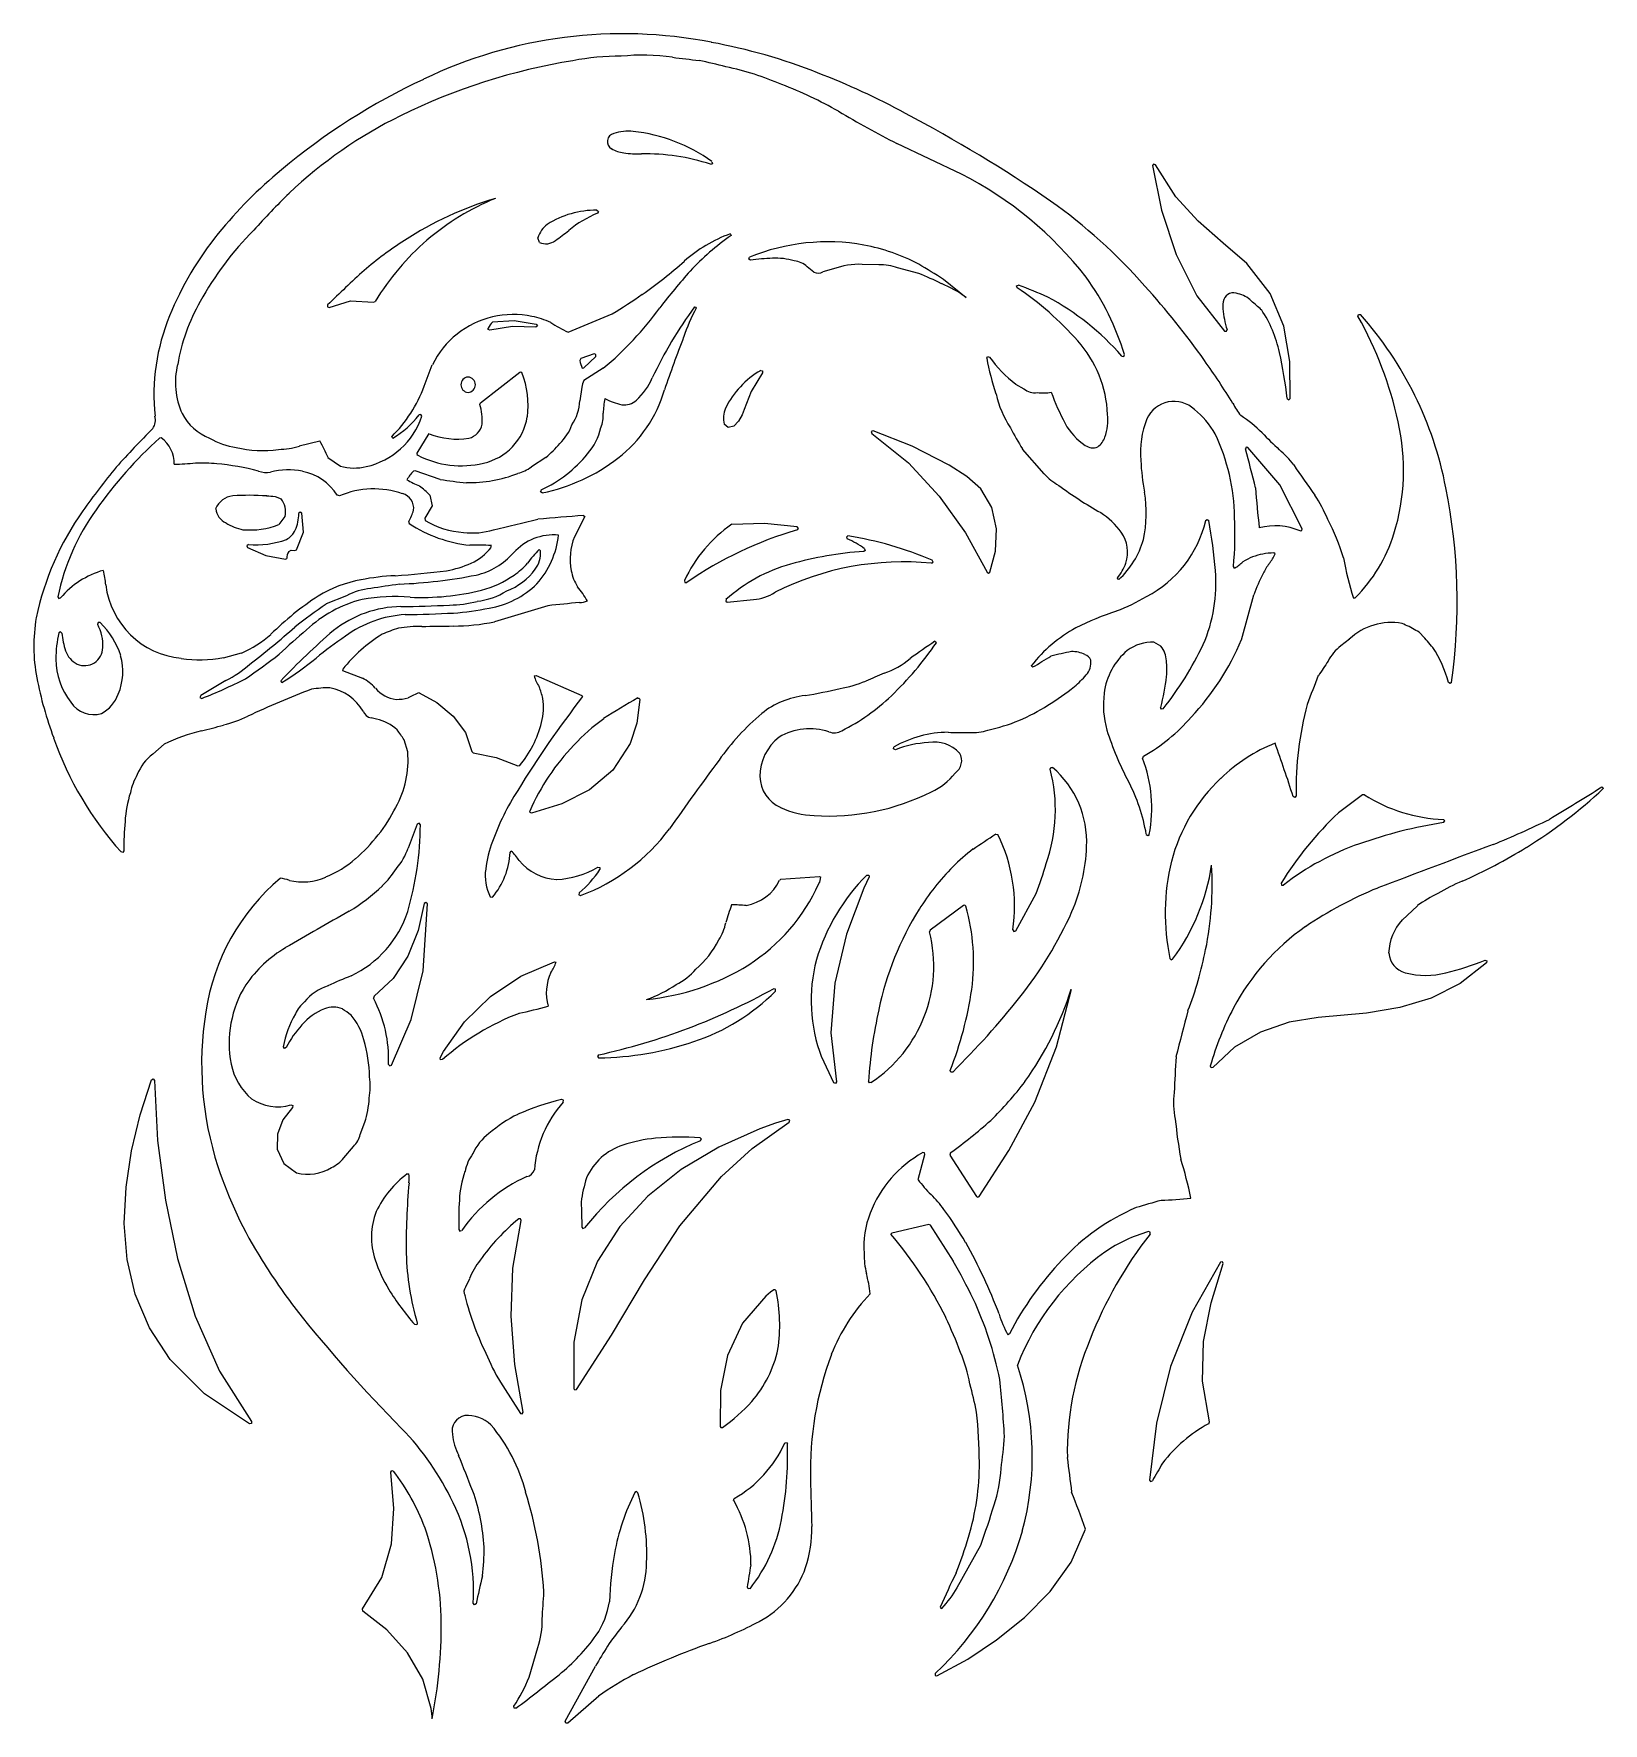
# Model space of a CAD drawing. Header units: inches. Extents: x 105.4 to 119.8, y 12.6 to 28.1.
import ezdxf

# ---------------------------------------------------------------- set-up
doc = ezdxf.new("R2010")
doc.units = ezdxf.units.IN
doc.header["$MEASUREMENT"] = 0
doc.layers.add('Hardwood', color=37, linetype='Continuous')

msp = doc.modelspace()

# ---------------------------------------------------------------- linework, layer by layer
at = {"layer": 'Hardwood', "linetype": 'Continuous'}
for p, q in [((113.869, 26.779), (113.279, 27.06)), ((111.587, 26.876), (111.57, 26.87)), ((111.583, 26.894), (111.587, 26.876)), ((115.631, 26.873), (115.621, 26.858)), ((115.621, 26.858), (115.703, 26.451)), ((115.647, 26.866), (115.631, 26.873)), ((115.836, 26.572), (115.647, 26.866)), ((116.04, 26.349), (115.836, 26.572)), ((110.528, 26.449), (110.542, 26.438)), ((110.542, 26.438), (110.533, 26.422)), ((115.703, 26.451), (115.837, 26.044)), ((116.269, 26.149), (116.04, 26.349)), ((110.004, 26.155), (109.987, 26.198)), ((111.751, 26.233), (111.757, 26.226)), ((111.757, 26.226), (111.759, 26.217)), ((111.921, 26.002), (111.928, 26.019)), ((115.837, 26.044), (116.028, 25.665)), ((116.485, 25.96), (116.269, 26.149)), ((111.936, 25.992), (111.921, 26.002)), ((112.518, 25.883), (112.457, 25.931)), ((112.697, 25.911), (112.6, 25.885)), ((113.113, 25.95), (112.96, 25.953)), ((113.478, 25.871), (113.285, 25.922)), ((116.699, 25.687), (116.485, 25.96)), ((113.706, 25.817), (113.914, 25.649)), ((114.375, 25.757), (114.392, 25.764)), ((114.38, 25.739), (114.375, 25.757)), ((108.06, 25.582), (108.059, 25.564)), ((108.059, 25.564), (108.076, 25.559)), ((108.076, 25.559), (108.271, 25.619)), ((108.271, 25.619), (108.481, 25.607)), ((108.481, 25.607), (108.497, 25.614)), ((111.424, 25.563), (111.433, 25.561)), ((111.433, 25.561), (111.439, 25.553)), ((116.028, 25.665), (116.282, 25.342)), ((116.824, 25.386), (116.699, 25.687)), ((109.572, 25.426), (109.769, 25.438)), ((109.769, 25.438), (109.973, 25.406)), ((109.973, 25.406), (109.983, 25.39)), ((110.265, 25.332), (110.669, 25.5)), ((117.504, 25.477), (117.508, 25.495)), ((117.508, 25.495), (117.526, 25.494)), ((109.533, 25.355), (109.533, 25.37)), ((109.548, 25.349), (109.533, 25.355)), ((109.755, 25.383), (109.548, 25.349)), ((109.968, 25.378), (109.755, 25.383)), ((109.983, 25.39), (109.968, 25.378)), ((116.282, 25.342), (116.299, 25.34)), ((116.299, 25.34), (116.305, 25.356)), ((116.879, 25.063), (116.824, 25.386)), ((110.383, 25.09), (110.372, 25.073)), ((110.503, 25.132), (110.383, 25.09)), ((110.409, 25.005), (110.52, 25.11)), ((110.52, 25.128), (110.503, 25.132)), ((110.52, 25.11), (110.52, 25.128)), ((114.101, 25.093), (114.11, 25.108)), ((114.11, 25.108), (114.126, 25.104)), ((115.34, 25.113), (115.357, 25.11)), ((115.357, 25.11), (115.364, 25.126)), ((108.946, 24.838), (109.02, 25.033)), ((109.461, 24.686), (109.821, 24.967)), ((109.821, 24.967), (109.833, 24.969)), ((109.833, 24.969), (109.842, 24.961)), ((110.395, 25.003), (110.409, 25.005)), ((110.587, 25.001), (110.41, 24.888)), ((112.048, 24.96), (111.944, 24.789)), ((112.03, 24.981), (112.048, 24.979)), ((112.048, 24.979), (112.048, 24.96)), ((116.883, 24.724), (116.879, 25.063)), ((110.391, 24.828), (110.373, 24.704)), ((111.944, 24.789), (111.878, 24.623)), ((114.366, 24.856), (114.442, 24.814)), ((109.456, 24.671), (109.461, 24.686)), ((111.878, 24.623), (111.859, 24.573)), ((116.855, 24.724), (116.869, 24.711)), ((116.869, 24.711), (116.883, 24.724)), ((108.916, 24.578), (108.899, 24.574)), ((108.924, 24.562), (108.916, 24.578)), ((111.731, 24.459), (111.695, 24.488)), ((111.783, 24.471), (111.731, 24.459)), ((111.827, 24.516), (111.783, 24.471)), ((111.859, 24.573), (111.827, 24.516)), ((106.535, 24.363), (106.519, 24.362)), ((107.801, 24.289), (107.99, 24.336)), ((108.651, 24.366), (108.648, 24.375)), ((108.659, 24.36), (108.651, 24.366)), ((108.881, 24.223), (108.992, 24.402)), ((113.06, 24.429), (113.043, 24.422)), ((113.043, 24.422), (113.048, 24.404)), ((113.048, 24.404), (113.065, 24.392)), ((113.417, 24.287), (113.06, 24.429)), ((113.065, 24.392), (113.385, 24.134)), ((108.064, 24.182), (108.178, 24.105)), ((108.886, 24.203), (108.881, 24.223)), ((110.062, 24.182), (109.928, 24.098)), ((113.756, 24.114), (113.417, 24.287)), ((114.628, 24.034), (114.43, 24.261)), ((116.479, 24.278), (116.473, 24.261)), ((116.496, 24.276), (116.479, 24.278)), ((116.788, 23.932), (116.496, 24.276)), ((108.864, 24.062), (108.848, 24.059)), ((109.093, 23.983), (108.864, 24.062)), ((113.385, 24.134), (113.667, 23.83)), ((113.919, 24.008), (113.756, 24.114)), ((114.046, 23.895), (113.919, 24.008)), ((110.012, 23.87), (110.02, 23.887)), ((110.028, 23.86), (110.012, 23.87)), ((114.148, 23.726), (114.046, 23.895)), ((116.993, 23.529), (116.788, 23.932)), ((107.579, 23.825), (107.634, 23.806)), ((108.169, 23.832), (108.15, 23.837)), ((109.02, 23.742), (108.952, 23.628)), ((108.998, 23.839), (109.02, 23.742)), ((113.667, 23.83), (113.908, 23.492)), ((114.191, 23.53), (114.148, 23.726)), ((107.67, 23.642), (107.615, 23.569)), ((107.808, 23.684), (107.795, 23.67)), ((107.823, 23.673), (107.808, 23.684)), ((107.839, 23.5), (107.823, 23.673)), ((108.81, 23.577), (108.806, 23.596)), ((108.952, 23.628), (108.954, 23.606)), ((110.419, 23.644), (110.323, 23.457)), ((110.406, 23.652), (110.419, 23.644)), ((112.064, 23.58), (111.765, 23.571)), ((112.365, 23.547), (112.064, 23.58)), ((112.377, 23.534), (112.365, 23.547)), ((112.366, 23.52), (112.377, 23.534)), ((116.108, 23.605), (116.122, 23.616)), ((116.122, 23.616), (116.136, 23.605)), ((107.335, 23.385), (107.321, 23.375)), ((107.776, 23.337), (107.839, 23.5)), ((112.83, 23.465), (112.815, 23.454)), ((112.815, 23.454), (112.823, 23.438)), ((113.908, 23.492), (114.106, 23.132)), ((114.182, 23.326), (114.191, 23.53)), ((116.974, 23.511), (116.989, 23.513)), ((116.989, 23.513), (116.993, 23.529)), ((107.321, 23.375), (107.328, 23.359)), ((107.328, 23.359), (107.496, 23.286)), ((107.496, 23.286), (107.675, 23.253)), ((107.675, 23.253), (107.686, 23.257)), ((107.704, 23.322), (107.727, 23.334)), ((107.727, 23.334), (107.761, 23.332)), ((107.761, 23.332), (107.776, 23.337)), ((109.56, 23.361), (109.561, 23.376)), ((110.001, 23.339), (110.012, 23.327)), ((112.987, 23.332), (112.974, 23.322)), ((112.982, 23.347), (112.987, 23.332)), ((113.595, 23.215), (113.61, 23.225)), ((113.61, 23.225), (113.602, 23.242)), ((114.131, 23.133), (114.182, 23.326)), ((116.745, 23.301), (116.732, 23.309)), ((114.106, 23.132), (114.119, 23.124)), ((114.119, 23.124), (114.131, 23.133)), ((115.303, 23.068), (115.299, 23.077)), ((115.312, 23.064), (115.303, 23.068)), ((116.371, 23.169), (116.363, 23.184)), ((108.235, 22.917), (108.046, 22.841)), ((111.332, 23.056), (111.335, 23.039)), ((111.335, 23.039), (111.353, 23.038)), ((116.436, 22.514), (116.549, 22.925)), ((105.588, 22.906), (105.597, 22.891)), ((105.597, 22.891), (105.614, 22.896)), ((111.712, 22.882), (111.709, 22.866)), ((111.709, 22.866), (111.723, 22.858)), ((111.723, 22.858), (111.963, 22.883)), ((117.464, 22.896), (117.478, 22.899)), ((105.958, 22.672), (105.953, 22.654)), ((105.976, 22.67), (105.958, 22.672)), ((105.614, 22.587), (105.598, 22.577)), ((105.626, 22.574), (105.614, 22.587)), ((113.627, 22.499), (113.64, 22.487)), ((115.698, 22.455), (115.634, 22.492)), ((117.425, 22.519), (117.348, 22.457)), ((107.106, 22.349), (107.272, 22.392)), ((108.199, 22.244), (108.196, 22.231)), ((108.196, 22.231), (108.381, 22.161)), ((109.954, 22.182), (109.971, 22.186)), ((109.971, 22.186), (110.39, 22.001)), ((114.516, 22.267), (114.511, 22.276)), ((114.524, 22.263), (114.516, 22.267)), ((106.898, 22.002), (106.891, 21.985)), ((106.891, 21.985), (106.908, 21.976)), ((107.128, 22.139), (106.898, 22.002)), ((107.631, 22.136), (107.634, 22.127)), ((107.634, 22.127), (107.642, 22.122)), ((108.901, 22.027), (109.063, 21.938)), ((110.39, 22.001), (110.398, 21.991)), ((118.348, 22.111), (118.334, 22.121)), ((118.361, 22.123), (118.348, 22.111)), ((109.063, 21.938), (109.21, 21.814)), ((110.923, 21.966), (110.894, 21.75)), ((110.903, 21.979), (110.917, 21.978)), ((110.917, 21.978), (110.923, 21.966)), ((115.702, 21.878), (115.695, 21.894)), ((115.72, 21.881), (115.702, 21.878)), ((108.509, 21.785), (108.46, 21.797)), ((109.21, 21.814), (109.323, 21.662)), ((110.894, 21.75), (110.833, 21.563)), ((106.563, 21.555), (106.459, 21.466)), ((108.795, 21.486), (108.763, 21.597)), ((109.323, 21.662), (109.382, 21.489)), ((110.833, 21.563), (110.676, 21.319)), ((113.246, 21.513), (113.251, 21.531)), ((109.382, 21.489), (109.394, 21.477)), ((109.394, 21.477), (109.605, 21.433)), ((109.605, 21.433), (109.804, 21.357)), ((113.264, 21.506), (113.246, 21.513)), ((115.531, 21.428), (115.538, 21.446)), ((109.804, 21.357), (109.821, 21.36)), ((110.676, 21.319), (110.461, 21.137)), ((114.683, 21.327), (114.688, 21.343)), ((114.688, 21.343), (114.705, 21.343)), ((110.461, 21.137), (110.207, 21.009)), ((116.926, 21.069), (116.91, 21.078)), ((116.937, 21.084), (116.926, 21.069)), ((117.547, 21.092), (117.324, 20.927)), ((117.563, 21.092), (117.547, 21.092)), ((119.739, 21.164), (119.748, 21.159)), ((119.748, 21.159), (119.752, 21.15)), ((109.916, 20.929), (109.914, 20.943)), ((109.93, 20.924), (109.916, 20.929)), ((110.207, 21.009), (109.93, 20.924)), ((108.883, 20.822), (108.8, 20.604)), ((108.899, 20.832), (108.883, 20.822)), ((108.911, 20.818), (108.899, 20.832)), ((118.301, 20.853), (118.288, 20.866)), ((118.289, 20.838), (118.301, 20.853)), ((114.185, 20.733), (114.204, 20.728)), ((115.564, 20.73), (115.578, 20.718)), ((115.578, 20.718), (115.592, 20.729)), ((106.184, 20.565), (106.168, 20.569)), ((106.192, 20.578), (106.184, 20.565)), ((109.733, 20.564), (109.744, 20.576)), ((110.537, 20.428), (110.555, 20.426)), ((110.555, 20.426), (110.556, 20.409)), ((112.204, 20.31), (112.216, 20.318)), ((112.216, 20.318), (112.568, 20.345)), ((112.568, 20.345), (112.58, 20.339)), ((113.024, 20.34), (112.976, 20.236)), ((113.001, 20.355), (113.02, 20.357)), ((113.02, 20.357), (113.024, 20.34)), ((116.8, 20.283), (116.802, 20.265)), ((109.551, 20.158), (109.572, 20.155)), ((110.367, 20.194), (110.363, 20.176)), ((110.363, 20.176), (110.38, 20.17)), ((112.976, 20.236), (112.816, 19.814)), ((114.367, 19.845), (114.554, 20.187)), ((116.802, 20.265), (116.821, 20.265)), ((108.947, 20.096), (108.891, 19.85)), ((108.937, 19.478), (108.975, 20.094)), ((108.962, 20.107), (108.947, 20.096)), ((108.975, 20.094), (108.962, 20.107)), ((113.888, 20.078), (113.583, 19.853)), ((113.901, 20.081), (113.888, 20.078)), ((113.91, 20.072), (113.901, 20.081)), ((118.049, 20.076), (117.91, 19.945)), ((108.891, 19.85), (108.796, 19.615)), ((113.583, 19.853), (113.578, 19.838)), ((114.342, 19.855), (114.35, 19.84)), ((114.35, 19.84), (114.367, 19.845)), ((112.816, 19.814), (112.709, 19.367)), ((108.796, 19.615), (108.661, 19.408)), ((109.832, 19.43), (110.139, 19.563)), ((110.139, 19.563), (110.156, 19.558)), ((115.78, 19.593), (115.791, 19.581)), ((115.791, 19.581), (115.805, 19.587)), ((118.683, 19.553), (118.44, 19.363)), ((118.668, 19.576), (118.685, 19.571)), ((118.685, 19.571), (118.683, 19.553)), ((108.661, 19.408), (108.486, 19.246)), ((108.828, 19.034), (108.937, 19.478)), ((109.555, 19.244), (109.832, 19.43)), ((112.709, 19.367), (112.672, 18.911)), ((118.44, 19.363), (118.175, 19.23)), ((108.486, 19.246), (108.482, 19.228)), ((109.316, 19.012), (109.555, 19.244)), ((112.166, 19.311), (112.148, 19.315)), ((112.165, 19.293), (112.166, 19.311)), ((114.741, 18.783), (114.877, 19.312)), ((118.175, 19.23), (117.889, 19.143)), ((117.14, 19.051), (116.872, 19.008)), ((117.581, 19.091), (117.14, 19.051)), ((117.889, 19.143), (117.581, 19.091)), ((108.646, 18.615), (108.828, 19.034)), ((109.122, 18.739), (109.316, 19.012)), ((112.672, 18.911), (112.725, 18.463)), ((116.611, 18.917), (116.373, 18.78)), ((116.872, 19.008), (116.611, 18.917)), ((107.665, 18.769), (107.655, 18.784)), ((107.681, 18.776), (107.665, 18.769)), ((109.091, 18.683), (109.122, 18.739)), ((114.542, 18.275), (114.741, 18.783)), ((116.373, 18.78), (116.175, 18.594)), ((108.62, 18.622), (108.63, 18.608)), ((108.63, 18.608), (108.646, 18.615)), ((109.094, 18.665), (109.091, 18.683)), ((109.112, 18.666), (109.094, 18.665)), ((110.543, 18.708), (110.533, 18.693)), ((110.533, 18.693), (110.547, 18.68)), ((112.699, 18.452), (112.589, 18.688)), ((116.158, 18.59), (116.151, 18.607)), ((116.175, 18.594), (116.158, 18.59)), ((106.344, 18.16), (106.447, 18.48)), ((106.447, 18.48), (106.463, 18.489)), ((106.463, 18.489), (106.474, 18.475)), ((106.474, 18.475), (106.502, 17.923)), ((112.716, 18.446), (112.699, 18.452)), ((112.725, 18.463), (112.716, 18.446)), ((113.026, 18.454), (113.018, 18.467)), ((113.04, 18.455), (113.026, 18.454)), ((113.772, 18.55), (113.767, 18.567)), ((113.79, 18.552), (113.772, 18.55)), ((110.222, 18.293), (110.206, 18.299)), ((110.22, 18.276), (110.222, 18.293)), ((114.304, 17.832), (114.542, 18.275)), ((106.264, 17.831), (106.344, 18.16)), ((107.738, 18.228), (107.651, 18.113)), ((107.725, 18.251), (107.741, 18.245)), ((107.741, 18.245), (107.738, 18.228)), ((112.279, 18.118), (112.167, 18.083)), ((112.296, 18.11), (112.279, 18.118)), ((107.6, 17.983), (107.599, 17.846)), ((107.651, 18.113), (107.6, 17.983)), ((108.359, 17.98), (108.402, 18.092)), ((112.021, 18.031), (111.645, 17.863)), ((111.953, 17.851), (112.291, 18.092)), ((112.167, 18.083), (112.021, 18.031)), ((112.291, 18.092), (112.296, 18.11)), ((106.213, 17.498), (106.264, 17.831)), ((106.502, 17.923), (106.575, 17.378)), ((107.599, 17.846), (107.661, 17.714)), ((108.209, 17.765), (108.297, 17.87)), ((111.645, 17.863), (111.301, 17.658)), ((111.488, 17.938), (111.474, 17.95)), ((111.478, 17.923), (111.488, 17.938)), ((111.67, 17.595), (111.953, 17.851)), ((113.531, 17.812), (113.515, 17.813)), ((113.535, 17.797), (113.531, 17.812)), ((113.768, 17.81), (113.764, 17.79)), ((114.032, 17.41), (114.304, 17.832)), ((107.661, 17.714), (107.776, 17.628)), ((111.301, 17.658), (110.996, 17.415)), ((113.474, 17.566), (113.535, 17.797)), ((113.764, 17.79), (114.008, 17.411)), ((106.197, 17.164), (106.213, 17.498)), ((108.789, 17.619), (108.805, 17.62)), ((111.29, 17.142), (111.67, 17.595)), ((106.575, 17.378), (106.686, 16.844)), ((110.996, 17.415), (110.738, 17.135)), ((114.008, 17.411), (114.019, 17.404)), ((114.019, 17.404), (114.032, 17.41)), ((109.758, 16.755), (109.834, 17.191)), ((109.829, 17.207), (109.812, 17.206)), ((109.834, 17.191), (109.829, 17.207)), ((106.223, 16.835), (106.197, 17.164)), ((109.264, 17.108), (109.274, 17.095)), ((109.274, 17.095), (109.289, 17.101)), ((110.391, 17.13), (110.401, 17.118)), ((110.401, 17.118), (110.416, 17.123)), ((110.738, 17.135), (110.534, 16.819)), ((110.966, 16.649), (111.29, 17.142)), ((113.233, 17.076), (113.222, 17.067)), ((113.571, 17.154), (113.233, 17.076)), ((113.586, 17.149), (113.571, 17.154)), ((113.796, 16.819), (113.586, 17.149)), ((115.6, 17.084), (115.584, 17.09)), ((115.599, 17.067), (115.6, 17.084)), ((106.298, 16.515), (106.223, 16.835)), ((106.686, 16.844), (106.847, 16.315)), ((109.742, 16.314), (109.758, 16.755)), ((110.534, 16.819), (110.391, 16.465)), ((116.244, 16.808), (115.984, 16.352)), ((116.159, 16.438), (116.269, 16.796)), ((116.262, 16.813), (116.244, 16.808)), ((116.269, 16.796), (116.262, 16.813)), ((109.36, 16.658), (109.325, 16.581)), ((110.662, 16.141), (110.966, 16.649)), ((106.427, 16.208), (106.298, 16.515)), ((110.391, 16.465), (110.316, 16.076)), ((112.076, 16.499), (111.862, 16.249)), ((112.119, 16.534), (112.076, 16.499)), ((112.15, 16.556), (112.119, 16.534)), ((112.163, 16.557), (112.15, 16.556)), ((112.172, 16.547), (112.163, 16.557)), ((116.089, 16.081), (116.159, 16.438)), ((106.847, 16.315), (107.069, 15.81)), ((109.777, 15.872), (109.742, 16.314)), ((115.984, 16.352), (115.787, 15.854)), ((106.617, 15.919), (106.427, 16.208)), ((108.877, 16.234), (108.859, 16.237)), ((108.883, 16.25), (108.877, 16.234)), ((110.343, 15.643), (110.662, 16.141)), ((111.862, 16.249), (111.726, 15.955)), ((114.31, 16.153), (114.296, 16.145)), ((110.316, 16.076), (110.317, 15.65)), ((111.726, 15.955), (111.661, 15.634)), ((116.079, 15.718), (116.089, 16.081)), ((106.931, 15.604), (106.617, 15.919)), ((107.069, 15.81), (107.363, 15.35)), ((109.853, 15.435), (109.777, 15.872)), ((115.787, 15.854), (115.657, 15.334)), ((109.667, 15.677), (109.828, 15.424)), ((110.317, 15.65), (110.327, 15.638)), ((110.327, 15.638), (110.343, 15.643)), ((116.143, 15.345), (116.079, 15.718)), ((107.345, 15.329), (106.931, 15.604)), ((111.661, 15.634), (111.658, 15.305)), ((107.363, 15.332), (107.345, 15.329)), ((107.363, 15.35), (107.363, 15.332)), ((109.828, 15.424), (109.845, 15.419)), ((109.845, 15.419), (109.853, 15.435)), ((115.657, 15.334), (115.593, 14.812)), ((116.136, 15.329), (116.143, 15.345)), ((111.658, 15.305), (111.666, 15.293)), ((111.666, 15.293), (111.68, 15.295)), ((112.249, 15.15), (112.265, 15.158)), ((112.265, 15.158), (112.276, 15.145)), ((108.641, 14.884), (108.649, 14.899)), ((108.667, 14.551), (108.641, 14.884)), ((108.649, 14.899), (108.666, 14.895)), ((115.593, 14.812), (115.604, 14.798)), ((115.604, 14.798), (115.62, 14.806)), ((110.891, 14.707), (110.877, 14.699)), ((110.903, 14.696), (110.891, 14.707)), ((111.782, 14.625), (111.788, 14.645)), ((108.646, 14.227), (108.667, 14.551)), ((114.876, 14.061), (115.008, 14.363)), ((108.557, 13.919), (108.646, 14.227)), ((113.832, 13.827), (114.046, 14.216)), ((114.683, 13.792), (114.876, 14.061)), ((108.38, 13.633), (108.557, 13.919)), ((111.915, 13.815), (111.909, 13.831)), ((111.933, 13.818), (111.915, 13.815)), ((114.448, 13.554), (114.683, 13.792)), ((108.383, 13.612), (108.38, 13.633)), ((109.406, 13.668), (109.395, 13.683)), ((109.422, 13.678), (109.406, 13.668)), ((113.675, 13.647), (113.681, 13.64)), ((113.681, 13.64), (113.691, 13.637)), ((108.603, 13.439), (108.383, 13.612)), ((114.191, 13.348), (114.448, 13.554)), ((108.792, 13.23), (108.603, 13.439)), ((113.927, 13.172), (114.191, 13.348)), ((108.933, 12.989), (108.792, 13.23)), ((109.907, 13.007), (109.987, 13.278)), ((113.645, 13.018), (113.927, 13.172)), ((110.238, 12.602), (110.516, 13.106)), ((113.63, 13.041), (113.628, 13.023)), ((113.628, 13.023), (113.645, 13.018)), ((109.011, 12.719), (108.933, 12.989)), ((109.018, 12.65), (109.011, 12.719)), ((109.769, 12.722), (109.767, 12.74)), ((109.787, 12.721), (109.769, 12.722)), ((110.545, 12.833), (110.261, 12.586)), ((109.018, 12.625), (109.018, 12.65)), ((110.243, 12.584), (110.238, 12.602)), ((110.261, 12.586), (110.243, 12.584))]:
    msp.add_line(p, q, dxfattribs=at)
for centre, radius, start, end in [((110.768, 23.852), 4.215, 78.9242, 115.7254), ((110.949, 25.998), 1.873, 81.6, 96.0931), ((110.642, 22.89), 5.183, 68.385, 79.6039), ((111.184, 22.36), 5.529, 99.1038, 116.3622), ((110.738, 25.59), 2.271, 89.6779, 100.8884), ((112.431, 37.034), 9.262, 262.5054, 264.0179), ((109.526, 18.967), 9.065, 76.0521, 77.6474), ((111.141, 25.081), 2.743, 66.7479, 77.9976), ((111.426, 22.315), 5.885, 115.0067, 130.0635), ((110.765, 23.854), 4.022, 60.5436, 68.7273), ((110.126, 21.379), 6.778, 61.5258, 69.033), ((110.572, 23.572), 4.172, 116.2227, 133.3726), ((119.432, 38.855), 13.303, 239.8118, 242.4499), ((106.999, 15.33), 13.587, 55.5403, 62.0937), ((110.699, 27.078), 0.0751, 101.8217, 240.1329), ((110.815, 26.762), 0.412, 83.3945, 108.5991), ((110.702, 25.675), 1.505, 54.1517, 83.8849), ((110.812, 27.268), 0.295, 239.4552, 262.8504), ((110.915, 27.965), 1, 261.9748, 271.2038), ((110.976, 25.069), 1.897, 71.7437, 91.2035), ((110.221, 23.668), 4.074, 129.3389, 140.9378), ((112.335, 23.754), 3.392, 37.8783, 63.1109), ((112.98, 21.241), 7.521, 134.5153, 138.0834), ((110.486, 23.551), 3.135, 106.4397, 123.2822), ((110.497, 24.377), 2.359, 112.38, 130.3167), ((111.813, 22.477), 4.971, 41.2521, 54.6864), ((110.22, 26.123), 0.245, 126.6316, 162.1541), ((110.521, 25.616), 0.834, 89.5096, 122.3972), ((110.951, 25.425), 1.081, 112.7291, 129.0171), ((109.366, 24.36), 2.974, 140.9075, 157.8523), ((109.375, 24.259), 2.827, 134.7865, 151.4005), ((110.665, 23.22), 3.511, 122.7656, 130.2872), ((110.569, 24.348), 2.428, 131.1659, 148.5805), ((110.062, 26.281), 0.139, 245.0392, 308.2881), ((109.025, 27.773), 1.956, 305.057, 309.5574), ((112.209, 24.986), 1.329, 110.1795, 131.4074), ((112.976, 24.434), 2.159, 124.3442, 137.539), ((112.644, 24.267), 1.893, 79.9016, 112.2094), ((112.17, 25.446), 0.564, 72.8338, 93.3322), ((112.638, 24.344), 1.818, 62.4679, 79.2953), ((116.387, 17.1), 11.886, 132.2527, 134.4739), ((108.574, 29.086), 4.151, 304.8247, 311.6138), ((115.549, 22.156), 5.595, 138.1092, 142.5707), ((112.189, 24.26), 1.75, 91.68, 98.2888), ((112.314, 25.776), 0.211, 47.2281, 83.7874), ((112.558, 25.958), 0.0847, 241.9063, 300.1791), ((112.927, 25.318), 0.636, 87.0683, 111.1796), ((113.125, 25.483), 0.467, 69.9911, 91.4875), ((104.503, 10.988), 17.452, 58.1739, 59.0502), ((112.202, 22.779), 3.345, 63.6502, 67.5633), ((113.273, 24.777), 1.082, 53.6878, 67.5393), ((112.81, 23.391), 2.825, 41.2051, 56.2386), ((110.821, 16.696), 9.746, 66.7971, 68.507), ((113.079, 24.438), 2.386, 16.7644, 35.8914), ((109.877, 20.641), 7.638, 35.4696, 42.0271), ((108.406, 24.744), 1.744, 150.1594, 170.3558), ((108.629, 27.351), 3.059, 309.7987, 324.0755), ((107.286, 30.985), 6.445, 301.6709, 304.5876), ((114.543, 23.264), 3.875, 143.6107, 154.8283), ((112.739, 24.832), 1.486, 150.9858, 162.2697), ((113.487, 23.483), 2.468, 41.3382, 61.5972), ((116.495, 25.565), 0.23, 163.4521, 184.6552), ((117.052, 25.61), 0.789, 184.6224, 198.7761), ((116.363, 25.601), 0.093, 62.9553, 161.3651), ((116.358, 25.452), 0.237, 44.6545, 78.4123), ((112.94, 21.37), 5.559, 48.5721, 49.8323), ((108.371, 24.758), 1.902, 157.6584, 185.9285), ((109.761, 24.669), 0.825, 103.2238, 153.83), ((109.762, 25.249), 0.259, 137.1538, 152.1755), ((109.764, 24.651), 0.843, 78.4063, 103.189), ((109.775, 24.707), 0.786, 65.0632, 78.3457), ((110.959, 26.78), 1.606, 237.8991, 244.38), ((115.674, 24.91), 1.135, 12.009, 33.6411), ((114.383, 23.732), 3.576, 12.5709, 29.2124), ((115.028, 23.274), 3.342, 10.9053, 41.6215), ((124.742, 20.116), 14.38, 158.9312, 160.9759), ((114.125, 24.529), 1.086, 2.5808, 41.726), ((116.338, 25.503), 2.274, 190.3693, 198.8915), ((115.094, 25.801), 1.192, 215.7823, 232.4192), ((112.611, 24.226), 4.274, 6.6881, 12.4295), ((107.367, 24.87), 0.701, 166.2636, 203.9499), ((109.06, 24.66), 0.838, 352.7804, 21.0477), ((110.582, 25.1), 0.211, 187.5356, 207.5876), ((112.452, 24.263), 0.833, 120.4473, 153.3475), ((110.913, 21.357), 6.378, 31.3978, 35.6307), ((107.724, 25.297), 1.306, 315.0255, 339.4032), ((109.353, 24.85), 0.0708, 93.8853, 266.1147), ((109.344, 24.85), 0.0708, 273.8912, 86.1088), ((110.489, 24.83), 0.0975, 143.6637, 181.1101), ((109.996, 25.131), 1.197, 307.2763, 344.0972), ((110.481, 25.157), 0.607, 312.4352, 336.268), ((114.541, 24.926), 0.149, 228.692, 278.9874), ((114.618, 25.129), 0.354, 261.3223, 282.214), ((116.489, 25.409), 1.902, 199.2111, 208.6898), ((109.024, 24.531), 0.454, 354.4549, 17.8865), ((109.932, 24.727), 0.441, 326.3308, 356.9964), ((111.277, 24.579), 0.69, 167.9549, 179.1335), ((110.911, 25.328), 0.679, 242.9435, 256.8162), ((110.777, 24.833), 0.168, 262.8728, 312.4718), ((111.934, 24.543), 0.245, 157.5612, 193.0961), ((115.111, 24.977), 0.948, 192.8259, 213.2934), ((115.818, 24.426), 0.272, 46.6691, 155.8228), ((115.527, 24.027), 0.765, 29.1312, 51.3311), ((117.458, 25.305), 1.266, 209.5739, 215.6497), ((106.35, 24.527), 0.133, 324.4561, 15.3813), ((107.157, 24.814), 0.487, 207.907, 248.5348), ((108.265, 24.777), 0.693, 282.4435, 341.8891), ((108.23, 25.084), 0.841, 300.6837, 322.6611), ((109.318, 24.517), 0.161, 283.5796, 349.5106), ((109.378, 24.64), 0.52, 282.3692, 350.5916), ((109.901, 24.619), 0.421, 312.9566, 341.0644), ((110.234, 24.578), 0.353, 339.8888, 1.825), ((115.307, 24.759), 0.554, 208.4133, 236.903), ((114.774, 24.526), 0.438, 339.168, 6.8555), ((116.327, 24.232), 0.817, 158.0141, 185.3138), ((115.725, 23.487), 1.29, 45.7131, 56.8911), ((115.936, 24.07), 1.986, 342.8395, 12.7929), ((109.221, 21.393), 4.014, 132.2996, 144.8372), ((117.244, 13.879), 15.102, 135.5781, 137.4301), ((106.371, 24.133), 0.283, 357.5752, 54.6321), ((107.332, 24.997), 0.729, 241.007, 261.4019), ((105.161, 22.871), 3.186, 24.3041, 27.3715), ((109.249, 25.052), 0.7, 248.3954, 278.776), ((109.019, 25.329), 1.55, 312.2754, 318.9305), ((109.995, 24.593), 0.586, 320.0047, 346.5744), ((116.069, 25.33), 1.956, 206.5195, 213.1131), ((115.035, 24.413), 0.155, 302.7341, 343.9243), ((114.551, 23.613), 1.822, 0.6924, 25.5518), ((121.287, 28.94), 6.5, 224.1795, 226.124), ((107.463, 25.248), 1.001, 256.1031, 278.4108), ((107.611, 24.87), 0.612, 269.9125, 288.1438), ((109.285, 24.983), 0.875, 242.8819, 283.5136), ((109.516, 24.976), 1.199, 294.8169, 320.7015), ((109.703, 25.483), 1.655, 281.3253, 307.958), ((115.073, 24.385), 0.113, 232.904, 293.8955), ((117.958, 24.298), 2.449, 183.3326, 190.1619), ((77.56, 13.963), 40.253, 14.2993, 14.8237), ((116.138, 23.504), 0.99, 38.1977, 49.3697), ((111.683, 19.552), 7.18, 140.7482, 144.7692), ((106.607, 26.398), 2.277, 271.191, 276.0943), ((106.841, 20.931), 3.202, 86.363, 89.8589), ((106.84, 21.816), 2.319, 75.301, 84.9544), ((107.503, 24.243), 0.198, 247.9504, 280.0998), ((107.702, 23.42), 0.65, 78.4609, 104.6569), ((107.736, 23.578), 0.488, 32.1338, 78.7372), ((108.304, 24.544), 0.457, 254.0323, 284.0657), ((109.135, 23.781), 0.4, 135.9236, 150.2631), ((109.362, 25.143), 1.19, 268.5814, 291.8312), ((109.737, 24.336), 0.305, 282.7303, 308.745), ((115.046, 24.417), 0.567, 222.4748, 239.8077), ((142.554, 41.766), 31.127, 214.5437, 215.1654), ((108.485, 23.09), 0.806, 70.9335, 113.0512), ((108.703, 23.713), 0.147, 354.8783, 72.0471), ((109.221, 24.705), 0.845, 239.1476, 247.7883), ((108.375, 23.212), 0.884, 45.1791, 53.4466), ((109.604, 27.108), 3.167, 260.7069, 265.077), ((117.015, 26.999), 3.81, 233.7339, 240.6265), ((114.431, 23.677), 1.133, 347.4707, 9.6062), ((123.366, 24.34), 6.814, 183.6663, 186.7577), ((113.124, 22.863), 5.289, 351.95, 11.3672), ((107.973, 22.168), 2.641, 144.7064, 168.0326), ((107.63, 22.486), 2.084, 144.2091, 168.3661), ((107.213, 23.639), 0.194, 96.3071, 157.1294), ((107.193, 23.73), 0.159, 185.8751, 246.4683), ((107.339, 21.681), 2.156, 85.6576, 93.9011), ((107.417, 22.149), 1.683, 84.4667, 87.104), ((107.474, 23.685), 0.201, 347.6344, 36.9834), ((107.863, 24.043), 1.044, 334.66, 340.8227), ((115.965, 23.086), 1.369, 22.7683, 33.3678), ((107.373, 23.964), 0.451, 237.294, 258.6805), ((107.351, 24.232), 0.713, 264.6541, 291.7093), ((107.44, 23.663), 0.356, 335.7278, 1.134), ((109.499, 24.632), 1.26, 236.8286, 263.8186), ((109.361, 24.296), 0.801, 239.4529, 266.0515), ((100.151, 63.552), 41.128, 283.2567, 283.8395), ((112.153, -0.796), 24.51, 94.0884, 95.0661), ((112.497, 22.515), 1.285, 124.7323, 155.0975), ((114.723, 23.044), 0.762, 36.6315, 56.2965), ((115.067, 23.857), 1.072, 297.7444, 346.4161), ((112.23, 22.854), 3.978, 4.2205, 10.8831), ((113.135, 23.487), 3.242, 354.6381, 2.6237), ((116.747, 22.987), 0.571, 66.5378, 104.982), ((115.469, 22.691), 1.987, 16.7603, 27.7117), ((107.395, 24.27), 0.887, 266.1168, 289.0791), ((107.592, 23.598), 0.19, 299.2108, 334.8231), ((109.387, 24.18), 0.688, 263.2506, 286.4995), ((109.441, 21.642), 1.739, 86.0345, 92.54), ((110.132, 22.981), 0.493, 84.6406, 138.1779), ((109.372, 23.565), 0.811, 318.3583, 353.4032), ((110.862, 23.25), 0.578, 159.0807, 190.4619), ((113.309, 20.231), 3.421, 105.9989, 124.8677), ((112.529, 22.739), 0.758, 53.3714, 67.2398), ((112.335, 20.306), 3.197, 66.6569, 81.1046), ((114.766, 23.652), 0.802, 312.9283, 344.0751), ((115.076, 23.315), 0.317, 341.5959, 35.4722), ((116.488, 23.901), 1.409, 314.6451, 342.7895), ((107.816, 23.256), 0.13, 149.6489, 179.5633), ((109.156, 23.684), 0.518, 295.131, 321.3114), ((109.279, 23.736), 0.646, 282.7529, 318.6678), ((110.605, 22.712), 0.871, 133.9464, 144.7817), ((109.774, 23.306), 0.239, 322.3907, 5.0131), ((113.336, 20.606), 2.621, 84.3361, 116.633), ((113.22, 19.935), 3.397, 94.1551, 105.6442), ((116.221, 23.447), 0.316, 298.3762, 316.1763), ((116.885, 22.48), 0.866, 113.6358, 120.1807), ((116.749, 22.669), 0.64, 91.5368, 109.3062), ((116.438, 23.426), 0.331, 319.509, 337.907), ((120.674, 23.899), 3.364, 190.8773, 197.3497), ((106.225, 22.378), 0.802, 105.9432, 139.7174), ((105.036, 22.921), 0.996, 5.4727, 13.206), ((108.754, 21.146), 1.955, 92.1639, 101.4044), ((108.098, 31.603), 8.523, 273.9151, 277.0942), ((108.568, 27.315), 4.294, 272.006, 281.4629), ((108.949, 24.193), 1.067, 280.8869, 293.5844), ((109.213, 23.913), 0.981, 285.302, 304.5847), ((109.493, 23.505), 0.583, 291.1104, 323.83), ((109.152, 23.934), 1.034, 306.7149, 315.8639), ((110.706, 23.222), 0.419, 190.5192, 212.1636), ((112.694, 21.786), 1.472, 105.3862, 131.8987), ((114.727, 23.494), 0.708, 323.9014, 336.7835), ((114.802, 23.027), 1.4, 336.5232, 4.9195), ((117.713, 22.534), 1.227, 151.4997, 161.4444), ((117.053, 22.924), 0.462, 141.7771, 154.977), ((106.792, 23.11), 0.77, 186.9882, 264.5146), ((109.515, 20.561), 2.812, 123.19, 134.6062), ((108.582, 21.908), 1.175, 100.5643, 121.0846), ((108.532, 22.336), 0.653, 96.7359, 117.1321), ((111.907, 0.602), 22.646, 98.0932, 98.7656), ((108.925, 25.211), 2.31, 267.32, 283.7001), ((109.354, 23.518), 0.657, 276.6492, 302.0244), ((109.41, 23.603), 0.81, 279.3828, 314.5453), ((109.682, 22.437), 0.874, 29.6572, 40.0203), ((111.94, 23.277), 0.395, 273.4291, 304.0493), ((111.955, 17.248), 6.823, 124.9501, 127.9396), ((108.667, 21.747), 1.172, 104.2823, 133.0084), ((108.752, 21.785), 1.033, 91.055, 128.1416), ((108.678, 21.261), 1.649, 85.1804, 100.4818), ((108.699, 31.235), 8.417, 270.2293, 273.2642), ((109.158, 23.934), 1.103, 271.0707, 284.3086), ((109.073, 24.985), 2.231, 273.604, 282.1204), ((128.945, -40.739), 66.305, 106.53093, 106.97163), ((115.166, -25.722), 48.813, 95.6391, 95.9812), ((110.37, 23.038), 0.183, 269.8268, 293.0759), ((116.159, 20.149), 2.767, 108.2637, 116.6423), ((114.508, 24.753), 2.126, 291.6385, 299.8215), ((106.923, 22.455), 1.555, 170.3393, 190.7869), ((105.583, 22.46), 0.418, 357.3837, 27.636), ((105.459, 22.139), 0.742, 17.9556, 45.7884), ((101.963, 29.231), 8.786, 307.8036, 311.2874), ((108.831, 21.721), 1.024, 93.3186, 126.2955), ((109.364, 20.658), 2.068, 108.4301, 112.8913), ((108.922, 21.236), 1.4, 89.8967, 98.6974), ((108.515, 36.838), 14.097, 271.0446, 272.8416), ((108.859, 41.101), 18.465, 270.2038, 271.0939), ((109.208, 24.547), 1.908, 270.1096, 281.5834), ((115.541, 21.476), 1.304, 118.5127, 142.157), ((117.808, 22.11), 0.561, 79.7246, 133.1335), ((117.615, 21.922), 0.796, 58.344, 68.3615), ((106.626, 22.342), 1.055, 167.1097, 180.3623), ((106.274, 22.625), 0.65, 184.4833, 199.0233), ((106.884, 23.297), 0.985, 293.1755, 311.8061), ((113.455, 16.053), 8.61, 130.4625, 132.695), ((112.089, 17.949), 6.116, 130.5359, 136.7948), ((110.65, 19.014), 4.285, 124.4723, 128.9767), ((109.328, 21.331), 1.452, 121.9263, 141.0117), ((111.122, 24.207), 3.05, 313.6623, 325.6621), ((117.52, 16.661), 7.017, 123.6966, 125.9488), ((115.624, 22.096), 0.396, 88.5529, 126.2087), ((115.511, 22.309), 0.237, 2.8694, 37.788), ((113.297, 23.798), 3.089, 321.6477, 334.5147), ((114.214, 23.449), 2.411, 316.9447, 337.1881), ((117.603, 22.123), 0.421, 127.3629, 152.3988), ((117.977, 22.462), 0.148, 40.0608, 67.8465), ((114.299, 19.122), 5.115, 40.4552, 42.1777), ((106.19, 22.33), 0.619, 179.548, 218.9013), ((105.855, 22.475), 0.205, 197.6546, 243.8836), ((105.833, 22.443), 0.167, 245.7353, 359.2924), ((105.647, 22.222), 0.537, 337.2953, 15.6792), ((106.891, 23.533), 1.203, 261.7348, 280.2929), ((103.769, 27.348), 6.283, 304.2715, 307.767), ((106.335, 24.283), 2.525, 301.1554, 309.8903), ((112.923, 22.907), 0.74, 288.8056, 310.165), ((112.59, 25.655), 3.904, 299.6976, 302.5369), ((115.497, 19.191), 3.273, 100.8833, 104.2662), ((114.882, 22.136), 0.269, 63.4845, 90.8391), ((114.964, 22.283), 0.101, 26.0685, 67.5515), ((114.895, 22.303), 0.162, 316.0876, 8.7248), ((115.788, 21.947), 0.615, 130.3902, 172.7833), ((114.943, 22.24), 0.809, 355.5408, 5.751), ((129.498, 14.029), 14.805, 145.9537, 146.5776), ((117.32, 21.864), 1.045, 14.2576, 33.5617), ((108.805, 22.822), 3.472, 190.9183, 200.3681), ((105.293, 26.109), 4.437, 291.3407, 296.994), ((106.673, 23.038), 1.008, 296.8191, 312.0058), ((108.17, 21.765), 0.448, 42.9249, 61.9584), ((110.293, 22.28), 0.353, 196.0472, 213.9847), ((116.303, 14.587), 8.241, 112.4021, 113.6801), ((114.407, 22.687), 0.782, 309.664, 320.6217), ((114.009, 22.363), 1.751, 344.4505, 353.9), ((188.087, -5.682), 76.223, 158.55614, 158.76824), ((105.829, 22.133), 0.335, 298.3014, 339.2882), ((111.522, 12.732), 10.002, 111.1469, 114.7856), ((108.105, 20.693), 1.381, 90.9582, 97.9539), ((107.993, 21.622), 0.46, 30.8994, 78.8496), ((108.722, 22.255), 0.29, 219.6031, 263.6904), ((109.118, 21.419), 0.646, 109.6438, 119.5184), ((117.825, 16.222), 9.405, 142.1586, 148.5245), ((109.259, 21.801), 0.793, 12.7276, 20.786), ((112.519, 21.239), 0.767, 96.1353, 128.7152), ((111.339, 28.335), 6.428, 279.8382, 282.752), ((112.517, 23.325), 1.282, 280.8005, 291.755), ((111.956, 23.322), 1.834, 296.4415, 313.8981), ((113.401, 23.951), 2.397, 301.7367, 308.888), ((116.025, 21.916), 0.854, 172.6842, 195.6282), ((105.916, 22.072), 0.245, 212.153, 287.1585), ((108.473, 21.886), 0.0894, 197.7, 261.5384), ((108.698, 22.341), 0.374, 268.72, 285.7033), ((109.471, 21.891), 0.568, 346.1037, 8.6127), ((114.11, 16.341), 6.487, 119.6333, 122.8579), ((113.576, 20.039), 2.366, 130.505, 144.5813), ((113.743, 23.348), 1.704, 282.5068, 302.6242), ((120.097, 21.126), 3.161, 165.4262, 180.7664), ((107.283, 20.101), 1.623, 103.5099, 116.3662), ((106.09, 25.095), 3.513, 283.4075, 286.8073), ((106.899, 22.668), 0.957, 282.4659, 296.7226), ((108.431, 21.397), 0.396, 47.4364, 78.5893), ((105.625, 19.468), 3.791, 34.1585, 35.8454), ((109.04, 22.006), 1.014, 320.4056, 345.6125), ((111.806, 20.144), 2.046, 126.434, 136.6638), ((112.482, 21.13), 0.567, 72.2074, 120.0643), ((112.705, 21.785), 0.125, 246.765, 302.7125), ((113.974, 22.116), 0.454, 266.1159, 287.725), ((117.881, 22.53), 2.808, 197.491, 207.9516), ((114.723, 22.89), 1.658, 299.4312, 319.0493), ((108.467, 22.635), 3.091, 199.3031, 221.9523), ((111.854, 20.085), 2.122, 136.4019, 156.1342), ((112.483, 21.26), 0.46, 128.2468, 179.8931), ((113.753, 20.663), 1.002, 90.268, 120.0182), ((113.613, 20.619), 0.953, 92.6982, 111.4757), ((113.621, 21.256), 0.319, 43.4227, 99.5371), ((113.867, 23.935), 2.273, 267.0047, 271.9334), ((117.322, 20.128), 1.549, 111.8864, 133.9542), ((101.45, 16.102), 16.241, 17.842, 19.6595), ((106.74, 21.104), 0.459, 127.9123, 157.7362), ((107.894, 21.413), 0.904, 331.2101, 4.6517), ((133.625, 5.073), 27.384, 143.3742, 144.9953), ((113.735, 21.405), 0.137, 303.8326, 31.0794), ((114.321, 20.97), 1.293, 349.2558, 20.7177), ((106.779, 21.007), 0.536, 149.6447, 168.7854), ((112.334, 21.264), 0.311, 180.6203, 247.1779), ((113.358, 21.646), 0.576, 294.2969, 321.9268), ((113.264, 20.955), 1.467, 340.45, 14.7084), ((114.118, 20.66), 0.9, 357.2729, 49.3228), ((113.899, 20.436), 1.691, 10.0292, 27.3981), ((117.337, 20.081), 1.594, 133.1587, 165.4045), ((107.332, 20.777), 1.13, 162.7718, 176.4142), ((111.793, 19.858), 2.363, 147.355, 160.0256), ((112.658, 22.979), 2.081, 266.1678, 296.7496), ((118.345, 22.325), 1.46, 237.6251, 267.7661), ((116.741, 24.349), 4.393, 301.6739, 313.2575), ((79.6, 85.72), 76.017, 301.44648, 301.87221), ((107.284, 21.698), 1.577, 310.92, 332.8134), ((112.539, 21.645), 0.743, 243.9588, 268.4363), ((119.575, 18.562), 3.265, 133.5797, 148.2005), ((109.591, 20.561), 3.399, 175.1768, 179.7132), ((106.034, 20.832), 2.877, 343.6572, 359.7257), ((109.744, 21.864), 1.81, 290.5674, 323.2691), ((118.934, 16.654), 4.233, 98.7693, 109.5561), ((114.742, 30.275), 10.436, 292.5454, 295.6473), ((108.266, 20.786), 0.563, 318.9935, 341.2143), ((110.465, 20.309), 0.961, 158.2748, 173.8491), ((115.734, 18.381), 2.827, 128.4176, 133.4618), ((107.234, 30.952), 12.358, 303.0674, 304.2217), ((112.874, 20.071), 1.483, 351.634, 26.2981), ((113.369, 20.677), 1.649, 336.5972, 357.9216), ((118.306, 18.363), 2.413, 109.0844, 128.0005), ((217.551, -243.255), 281.784, 110.52712, 110.75691), ((116.421, 24.875), 5.008, 294.0147, 301.6346), ((107.667, 21.251), 0.987, 292.5093, 311.1333), ((109.058, 20.593), 0.675, 319.5918, 357.5249), ((109.479, 20.283), 0.395, 31.5231, 47.9948), ((110.19, 20.803), 0.488, 220.0329, 266.4935), ((110.969, 21.533), 3.83, 339.4197, 343.7905), ((117.752, 20.007), 2.015, 166.3401, 191.8659), ((114.267, 20.731), 1.917, 323.3765, 351.4701), ((113.161, 20.271), 3.007, 348.5379, 3.3421), ((108.901, 18.816), 1.977, 130.1007, 171.6671), ((107.602, 20.045), 0.284, 67.4657, 84.8672), ((107.832, 20.823), 0.529, 256.7181, 293.6918), ((108.051, 20.81), 0.751, 312.8206, 328.4356), ((109.924, 20.349), 0.419, 171.3374, 207.0758), ((110.101, 21.204), 0.89, 273.794, 299.3552), ((109.79, 20.893), 0.906, 309.4937, 327.6984), ((111.818, 20.5), 0.43, 280.5842, 333.7057), ((114.314, 19.051), 1.851, 135.1644, 163.3281), ((112.434, 20.347), 0.147, 332.2746, 357.0762), ((115.527, 18.74), 2.425, 135.7555, 147.5104), ((119.156, 18.61), 1.828, 112.4147, 120.2421), ((107.363, 21.504), 1.729, 301.2065, 313.9204), ((111.005, 20.976), 1.707, 302.4205, 335.9007), ((119.111, 16.771), 3.749, 112.3555, 123.8695), ((118.934, 18.821), 1.536, 117.0236, 125.1704), ((135.415, -28.15), 55.302, 119.4101, 120.1059), ((107.849, 20.333), 0.996, 295.4115, 341.817), ((113.998, 19.268), 2.379, 159.9351, 164.0719), ((111.746, 18.268), 1.816, 85.2309, 89.4437), ((115.868, 18.553), 2.814, 148.0129, 168.2954), ((112.107, 19.561), 1.874, 352.2863, 15.8123), ((111.475, 21.558), 3.738, 321.6152, 335.735), ((111.233, 20.021), 0.488, 327.9485, 348.0942), ((112.333, 19.525), 1.283, 303.4457, 14.0893), ((118.25, 18.133), 2.139, 125.0512, 151.9514), ((118.255, 19.627), 0.47, 137.3965, 178.1541), ((108.267, 18.692), 1.161, 120.6094, 145.4679), ((110.842, 20.178), 0.906, 310.9357, 332.663), ((112.948, 20.281), 3.217, 338.7432, 349.1215), ((109.628, 19.771), 0.569, 327.4407, 338.0073), ((110.774, 21.375), 2.168, 275.5163, 301.9027), ((113.945, 19.209), 1.453, 165.1273, 201.0036), ((117.994, 19.663), 0.209, 185.5576, 254.2838), ((117.737, 21.884), 2.489, 283.3029, 291.9708), ((110.192, 14.691), 5.115, 111.9982, 114.5814), ((110.511, 19.275), 0.446, 154.7944, 195.5574), ((110.544, 20.437), 1.297, 289.7931, 303.3016), ((110.94, 19.945), 0.671, 298.0914, 317.6721), ((118.123, 20.175), 0.737, 255.4829, 284.7028), ((108.176, 18.815), 1.018, 148.2855, 190.77), ((108.208, 18.902), 0.463, 108.0491, 140.73), ((107.45, 18.674), 1.17, 357.4568, 28.2313), ((109.238, 24.582), 6.017, 282.527, 298.9165), ((110.83, 20.616), 1.879, 288.2128, 315.2572), ((110.63, 19.797), 3.37, 338.5885, 351.6789), ((108.423, 23.988), 7.639, 314.6294, 321.5413), ((111.95, 20.245), 3.071, 324.5621, 342.3188), ((109.919, 18.623), 3.013, 170.8385, 198.0956), ((108.482, 18.65), 0.838, 148.8283, 170.799), ((108.021, 18.977), 0.277, 128.2328, 157.2899), ((108.235, 18.626), 0.544, 112.0546, 138.7758), ((108.112, 18.92), 0.226, 68.0646, 111.0863), ((107.631, 18.231), 1.061, 52.5969, 57.815), ((107.828, 18.699), 0.584, 14.7156, 40.0134), ((110.685, 16.854), 2.399, 111.2579, 130.9551), ((108.713, 24.138), 5.167, 282.3113, 285.3591), ((117, 18.231), 3.988, 167.0755, 176.6145), ((140.635, 12.452), 25.572, 164.8987, 165.878), ((118.794, 17.862), 2.746, 152.2916, 164.2705), ((108.468, 18.387), 0.877, 137.061, 153.667), ((107.146, 18.48), 1.3, 1.2144, 16.3894), ((110.494, 21.578), 2.898, 271.0335, 288.5667), ((107.725, 18.733), 0.559, 191.153, 229.8267), ((131.304, 17.713), 15.498, 176.381, 177.5929), ((107.785, 18.421), 0.666, 350.5779, 7.5011), ((111.812, 20.475), 3.319, 314.5087, 322.7241), ((107.601, 18.654), 0.421, 235.688, 287.0066), ((107.519, 18.368), 0.925, 342.6212, 356.5199), ((110.714, 16.12), 2.238, 103.124, 114.0075), ((111.004, 17.576), 1.051, 138.2507, 175.6899), ((116.634, 18.275), 0.82, 173.756, 190.9433), ((110.339, 17.072), 1.216, 116.0935, 131.0911), ((120.274, 18.549), 4.465, 185.527, 190.2568), ((108.151, 18.025), 0.213, 313.2354, 347.7466), ((109.855, 17.585), 0.513, 128.0611, 154.7658), ((110.432, 22.344), 5.629, 306.3428, 311.1844), ((112.467, 15.504), 2.613, 112.2253, 141.7144), ((110.931, 17.362), 0.544, 107.5989, 156.038), ((111.168, 16.74), 1.209, 94.8205, 109.3439), ((111.308, 14.973), 2.982, 86.8036, 94.6566), ((114.044, 16.867), 1.084, 119.183, 158.846), ((110.7, 18.878), 3.835, 198.0957, 212.3723), ((107.879, 18.033), 0.418, 255.8204, 301.3369), ((107.967, 17.958), 0.31, 294.667, 321.4659), ((109.722, 17.563), 0.409, 143.9179, 169.0635), ((109.876, 17.677), 0.0828, 278.0856, 344.7619), ((111.984, 16.562), 4.075, 11.8254, 17.0108), ((109.355, 16.865), 0.942, 126.9062, 154.3406), ((114.908, 16.973), 6.127, 174.731, 180.7886), ((108.578, 17.572), 0.231, 350.8886, 11.9967), ((110.11, 17.35), 0.842, 159.8024, 178.1181), ((110.507, 16.235), 1.494, 114.4935, 144.589), ((111.528, 17.225), 1.151, 161.8439, 173.258), ((114.39, 18.239), 1.138, 216.3131, 225.4184), ((111.716, 17.193), 2.454, 175.703, 181.9832), ((119.75, 17.473), 9.365, 180.6945, 182.1005), ((112.95, 16.769), 0.921, 34.5668, 45.8237), ((118.773, 6.424), 11.375, 105.6759, 106.8786), ((115.514, 21.502), 4.13, 272.5815, 276.3673), ((109.091, 17.041), 0.629, 158.3228, 199.3991), ((111.003, 15.742), 1.887, 129.1243, 144.9266), ((113.847, 16.946), 0.872, 159.0253, 183.6878), ((111.482, 15.6), 2.796, 29.7925, 37.2097), ((116.247, 15.493), 1.975, 113.1512, 137.3833), ((110.34, 14.614), 3.785, 26.4541, 40.3941), ((118.629, 14.703), 3.844, 142.0392, 158.6304), ((115.987, 15.715), 1.433, 106.3391, 124.05), ((111.282, 16.96), 2.502, 181.6341, 196.4668), ((113.74, 16.887), 0.763, 179.7545, 193.8378), ((109.54, 14.548), 5.005, 20.9139, 29.2018), ((116.537, 15.027), 2.312, 125.7894, 158.709), ((112.538, 20.002), 5.989, 212.0364, 217.2629), ((109.659, 17.197), 1.218, 197.4299, 211.5779), ((109.992, 16.402), 0.682, 141.4826, 157.8971), ((109.179, 14.183), 5.316, 25.5192, 29.7298), ((116.92, 14.799), 2.941, 136.3127, 152.5944), ((109.375, 16.539), 0.0648, 140.4207, 212.1028), ((111.968, 16.421), 1.069, 5.3169, 15.362), ((110.633, 17.796), 2.361, 211.5876, 221.3186), ((111.908, 17.141), 2.666, 193.8171, 206.73), ((110.689, 16.235), 1.515, 351.4873, 11.8858), ((114.303, 15.316), 1.75, 136.5274, 158.294), ((111.06, 15.104), 3.223, 11.2585, 25.1517), ((118.362, 24.804), 13.535, 218.5167, 224.6835), ((106.87, 13.208), 7.523, 21.6432, 24.2731), ((115.181, 16.637), 1.013, 197.3909, 209.0768), ((117.484, 15.07), 2.644, 156.9976, 181.1207), ((111.122, 16.245), 1.091, 319.2815, 347.5881), ((115.516, 14.903), 3.03, 159.5135, 181.5084), ((112.52, 15.431), 1.451, 10.3936, 22.315), ((110.77, 16.426), 1.334, 201.2417, 214.1463), ((111.888, 15.031), 2.631, 344.8421, 18.499), ((110.581, 14.756), 3.494, 11.2257, 15.559), ((103.229, 14.544), 11.056, 3.4761, 6.175), ((110.783, 16.575), 1.563, 305.0137, 318.2091), ((109.348, 15.26), 0.147, 101.7347, 191.618), ((109.343, 15.093), 0.311, 46.3893, 94.6282), ((107.9, 14.859), 6.136, 1.0777, 5.3972), ((116.775, 14.151), 1.34, 118.5016, 142.4515), ((106.924, 13.525), 2.529, 25.2904, 44.1521), ((109.722, 15.282), 0.52, 185.7789, 207.8953), ((108.368, 14.314), 1.557, 14.4166, 40.1476), ((109.122, 15.602), 5.157, 352.3776, 355.6848), ((88.288, 6.537), 22.631, 21.1764, 22.066), ((111.243, 15.606), 1.105, 299.5522, 335.6597), ((109.06, 15.05), 3.217, 349.2318, 1.6991), ((125.952, 16.267), 11.182, 186.413, 188.0425), ((107.016, 13.644), 2.07, 20.8073, 37.1828), ((111.613, 14.976), 2.422, 343.5406, 359.9538), ((113.035, 14.975), 1.199, 341.0256, 357.2798), ((151.918, -5.929), 41.803, 150.0072, 150.2633), ((107.506, 14.062), 1.995, 3.8842, 19.0202), ((126.847, 15.023), 14.362, 180.7982, 182.5386), ((107.552, 13.794), 1.846, 356.542, 26.0687), ((106.117, 13.539), 3.934, 3.6139, 17.1943), ((112.764, 13.756), 2.11, 153.4417, 169.5293), ((109.067, 14.139), 1.919, 357.5386, 16.8818), ((110.746, 14.03), 1.195, 0.2509, 29.867), ((106.619, 16.905), 7.899, 340.0983, 342.9186), ((103.566, 10.247), 12.159, 19.7836, 21.4962), ((110.779, 14.725), 1.468, 321.8035, 349.1271), ((106.297, 13.469), 2.806, 0.8047, 18.9374), ((111.414, 14.359), 1.085, 341.3231, 1.4794), ((111.67, 15.137), 2.87, 313.0825, 343.9479), ((110.203, 15.42), 3.9, 338.055, 343.1527), ((107.553, 14.177), 1.942, 352.8347, 0.6014), ((114.142, 13.565), 3.5, 170.5532, 177.8221), ((118.128, 11.837), 8.899, 166.3655, 168.0622), ((110.084, 14.065), 0.9, 318.2093, 359.4779), ((87.715, 17.771), 24.513, 350.7507, 351.2327), ((111.599, 14.307), 0.893, 297.8906, 340.6981), ((126.32, 8.019), 13.841, 154.5685, 156.0048), ((77.441, 15.668), 32.656, 356.262, 356.6983), ((112.801, 14.45), 1.205, 317.5596, 328.83), ((109.901, 13.814), 0.752, 325.7689, 351.127), ((104.639, 13.492), 4.464, 348.8003, 0.2036), ((109.306, 13.519), 0.722, 340.5119, 1.5635), ((110.445, 16.462), 3.338, 289.5093, 298.109), ((108.947, 14.532), 1.946, 309.3816, 324.095), ((112.425, 12.096), 2.159, 140.6503, 152.1082), ((113.999, 6.404), 7.329, 109.4469, 115.3212), ((108.607, 13.524), 1.4, 325.9503, 338.3018), ((97.98, 28.364), 19.598, 307.044, 308.5052), ((112.513, 9.983), 3.464, 118.4078, 124.6218)]:
    msp.add_arc(centre, radius, start, end, dxfattribs=at)

doc.saveas('drawing.dxf')
